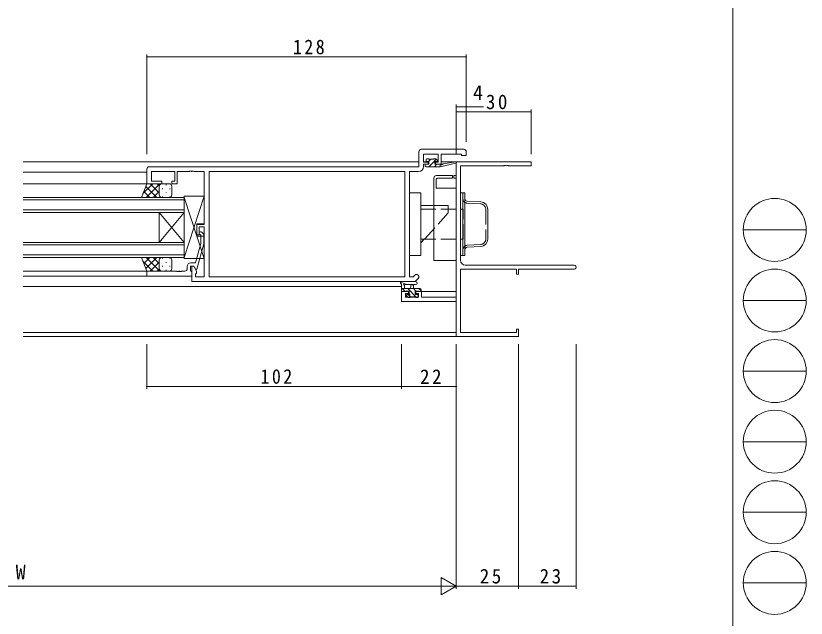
# Model space of a CAD drawing. Units: millimetres, scale not verified. Extents: x -841 to 292, y -594 to 212.
# Drawn here: x -24.2 to 292.5, y -430.4 to -189.1 of the extents above; entities that cross this region are included whole.
import ezdxf
from ezdxf.enums import TextEntityAlignment as Align

# ---------------------------------------------------------------- set-up
doc = ezdxf.new("R2010")
doc.units = ezdxf.units.MM
doc.header["$LTSCALE"] = 2
doc.linetypes.add('DASHED3', pattern=[4, 3, -1])
for name, color, linetype, lineweight in [('0-1_YKK_ZWAK', 7, 'Continuous', 9), ('0-3_YKK_11', 7, 'Continuous', 9), ('0-4_YKK_12', 2, 'Continuous', 9), ('0-5_YKK_13', 4, 'Continuous', 9), ('0-6_YKK_D', 6, 'Continuous', 9)]:
    doc.layers.add(name, color=color, linetype=linetype, lineweight=lineweight)
doc.styles.add('ＭＳ ゴシック', font='')
doc.styles.get('ＭＳ ゴシック').set_extended_font_data('MS Gothic')

msp = doc.modelspace()

# ---------------------------------------------------------------- linework, layer by layer
at = {"layer": '0-1_YKK_ZWAK'}
for p, q in [((263, 208.035), (263, -541.965)), ((267.252, -274.845), (292.452, -274.845)), ((267.252, -303.125), (292.452, -303.125)), ((267.252, -331.405), (292.452, -331.405)), ((267.252, -359.685), (292.452, -359.685)), ((267.252, -387.965), (292.452, -387.965)), ((267.252, -416.245), (292.452, -416.245))]:
    msp.add_line(p, q, dxfattribs=at)
for centre in [(279.852, -274.845), (279.852, -303.125), (279.852, -331.405), (279.852, -359.685), (279.852, -387.965), (279.852, -416.245)]:
    msp.add_circle(centre, 12.6, dxfattribs=at)
at = {"layer": '0-3_YKK_11'}
for p, q in [((137.24, -243.565), (137.24, -249.565)), ((155.24, -242.565), (138.24, -242.565)), ((156.24, -245.065), (156.24, -243.565)), ((139.17, -244.495), (145.04, -244.495)), ((139.17, -247.765), (139.17, -244.495)), ((145.04, -244.495), (145.04, -247.765)), ((146.24, -244.495), (154.31, -244.495)), ((146.24, -248.565), (146.24, -244.495)), ((154.31, -244.495), (154.31, -245.065)), ((154.31, -245.065), (156.24, -245.065)), ((137.24, -249.565), (29.24, -249.565)), ((140.94, -247.765), (139.17, -247.765)), ((139.17, -248.565), (140.94, -248.565)), ((139.17, -249.495), (139.17, -248.565)), ((140.94, -248.565), (140.94, -247.765)), ((143.94, -247.765), (143.94, -248.565)), ((145.04, -247.765), (143.94, -247.765)), ((143.94, -248.565), (146.24, -248.565)), ((152.24, -247.565), (152.24, -253.065)), ((182.24, -247.565), (152.24, -247.565)), ((153.87, -286.935), (153.87, -249.195)), ((153.87, -249.195), (171.282, -249.195)), ((28.24, -250.565), (28.24, -256.365)), ((30.17, -251.495), (39.44, -251.495)), ((30.17, -255.365), (30.17, -251.495)), ((39.44, -251.495), (39.44, -255.365)), ((40.44, -251.495), (45.282, -251.495)), ((40.44, -256.365), (40.44, -251.495)), ((45.282, -251.495), (45.465, -251.375)), ((45.465, -251.375), (46.015, -251.375)), ((46.015, -251.375), (46.198, -251.495)), ((46.198, -251.495), (46.282, -251.495)), ((46.282, -251.495), (46.465, -251.375)), ((46.465, -251.375), (47.015, -251.375)), ((47.015, -251.375), (47.198, -251.495)), ((47.198, -251.495), (51.24, -251.495)), ((51.24, -251.495), (51.24, -272.665)), ((131.61, -251.495), (53.17, -251.495)), ((53.17, -251.495), (53.17, -293.635)), ((131.61, -251.495), (53.17, -251.495)), ((131.61, -293.635), (131.61, -251.495)), ((133.54, -251.495), (137.17, -251.495)), ((133.54, -293.635), (133.54, -251.495)), ((28.24, -256.365), (34.24, -256.365)), ((34.24, -255.365), (30.17, -255.365)), ((34.24, -256.365), (34.24, -255.365)), ((38.24, -255.365), (38.24, -256.365)), ((39.44, -255.365), (38.24, -255.365)), ((38.24, -256.365), (40.44, -256.365)), ((152.24, -254.065), (152.24, -301.835)), ((48.24, -272.665), (48.24, -276.865)), ((51.24, -272.665), (48.24, -272.665)), ((49.24, -273.665), (51.24, -273.665)), ((49.24, -276.865), (49.24, -273.665)), ((51.24, -273.665), (51.24, -293.635)), ((48.24, -276.865), (49.24, -276.865)), ((49.84, -277.013), (49.416, -276.589)), ((49.84, -280.303), (49.84, -277.013)), ((50.264, -275.741), (51.04, -276.516)), ((51.04, -276.516), (51.04, -280.461)), ((47.76, -288.065), (49.84, -280.303)), ((51.04, -280.461), (48.333, -290.565)), ((45.94, -288.065), (47.76, -288.065)), ((28.24, -291.365), (40.282, -291.365)), ((28.24, -293.365), (28.24, -291.365)), ((40.282, -291.365), (40.465, -291.485)), ((41.015, -291.485), (41.198, -291.365)), ((41.198, -291.365), (41.282, -291.365)), ((41.282, -291.365), (41.465, -291.485)), ((42.015, -291.485), (42.198, -291.365)), ((42.198, -291.365), (43.44, -291.365)), ((44.44, -290.365), (44.44, -289.565)), ((45.74, -289.365), (45.74, -291.165)), ((47.04, -289.365), (45.74, -289.365)), ((45.74, -291.165), (45.94, -291.365)), ((45.94, -291.365), (46.24, -291.665)), ((46.24, -289.365), (46.24, -295.565)), ((47.04, -289.365), (46.24, -289.365)), ((48.17, -291.322), (47.04, -289.365)), ((47.733, -290.565), (47.04, -289.365)), ((48.333, -290.565), (47.733, -290.565)), ((48.17, -292.135), (48.17, -291.322)), ((153.87, -315.935), (153.87, -290.565)), ((153.87, -290.565), (176.34, -290.565)), ((199.425, -288.935), (155.87, -288.935)), ((177.24, -290.565), (199.425, -290.565)), ((46.24, -293.365), (28.24, -293.365)), ((40.465, -291.485), (41.015, -291.485)), ((41.465, -291.485), (42.015, -291.485)), ((46.24, -291.665), (46.24, -293.365)), ((47.74, -292.565), (48.17, -292.135)), ((47.74, -293.635), (47.74, -292.565)), ((51.24, -293.635), (47.74, -293.635)), ((53.17, -293.635), (131.61, -293.635)), ((134.941, -293.635), (133.54, -293.635)), ((135.593, -292.983), (134.941, -293.635)), ((135.74, -295.565), (136.957, -294.347)), ((46.24, -295.565), (135.74, -295.565)), ((130.24, -303.465), (152.24, -303.465)), ((152.24, -301.835), (138.34, -301.835)), ((152.24, -303.465), (152.24, -317.565)), ((176.34, -315.935), (153.87, -315.935)), ((177.24, -317.565), (177.24, -314.565)), ((152.24, -317.565), (177.24, -317.565))]:
    msp.add_line(p, q, dxfattribs=at)
for points in [[(171.282, -249.195), (171.465, -249.075), (172.015, -249.075), (172.198, -249.195), (172.282, -249.195), (172.465, -249.075), (173.015, -249.075), (173.198, -249.195), (182.24, -249.195), (182.24, -247.565)], [(152.24, -253.065), (151.24, -253.065), (151.24, -254.065), (152.24, -254.065)], [(176.34, -290.565), (176.34, -292.565), (177.24, -292.565), (177.24, -290.565)], [(138.34, -301.835), (138.34, -299.565), (136.04, -299.565), (136.04, -300.365), (137.14, -300.365), (137.14, -301.835), (131.87, -301.835), (131.87, -300.365), (133.04, -300.365), (133.04, -299.565), (130.24, -299.565), (130.24, -303.465)], [(177.24, -314.565), (176.34, -314.565), (176.34, -315.935)]]:
    msp.add_lwpolyline(points, dxfattribs=at)
for centre, radius, start, end in [((138.24, -243.565), 1, 90, 179.99998), ((155.24, -243.565), 1, 0, 89.99998), ((29.24, -250.565), 1, 90, 179.99998), ((137.17, -249.495), 2, 270, 359.99998), ((49.84, -276.165), 0.6, 44.99998, 225), ((45.94, -289.565), 1.5, 90, 179.99998), ((155.87, -286.935), 2, 180, 269.99998), ((43.44, -290.365), 1, 270, 359.99998), ((199.425, -289.75), 0.815, 269.99998, 90), ((136.275, -293.665), 0.965, 314.99998, 135)]:
    msp.add_arc(centre, radius, start, end, dxfattribs=at)
at = {"layer": '0-4_YKK_12'}
for p, q in [((137.24, -247.565), (-21.26, -247.565)), ((141.24, -247.565), (139.187, -247.565)), ((145.023, -247.565), (143.411, -247.565)), ((152.24, -247.565), (146.24, -247.565)), ((152.24, -317.565), (152.24, -247.565)), ((28.24, -251.765), (-21.26, -251.765)), ((-21.26, -256.365), (33.94, -256.365)), ((43.24, -261.865), (-21.26, -261.865)), ((43.24, -267.865), (43.24, -261.865)), ((-21.26, -262.865), (43.24, -262.865)), ((43.24, -266.865), (-21.26, -266.865)), ((-21.26, -267.865), (43.24, -267.865)), ((43.24, -279.865), (33.24, -267.865)), ((43.24, -267.865), (33.24, -279.865)), ((33.24, -267.865), (33.24, -279.865)), ((43.24, -267.865), (43.24, -279.865)), ((43.24, -279.865), (-21.26, -279.865)), ((-21.26, -280.865), (43.24, -280.865)), ((43.24, -285.865), (43.24, -279.865)), ((43.24, -284.865), (-21.26, -284.865)), ((-21.26, -285.865), (43.24, -285.865)), ((-21.26, -291.365), (28.24, -291.365)), ((46.24, -293.365), (-21.26, -293.365)), ((130.24, -297.565), (-21.26, -297.565)), ((137.84, -299.565), (152.24, -299.565)), ((152.24, -315.935), (-21.26, -315.935)), ((152.24, -317.565), (-21.26, -317.565))]:
    msp.add_line(p, q, dxfattribs=at)
at = {"layer": '0-5_YKK_13'}
for p, q in [((140.14, -247.165), (140.14, -246.665)), ((140.44, -246.365), (140.94, -246.365)), ((141.085, -247.465), (141.985, -246.565)), ((141.14, -246.565), (143.14, -246.565)), ((143.34, -246.365), (143.94, -246.365)), ((143.57, -247.225), (144.247, -246.548)), ((144.152, -246.453), (144.652, -246.953)), ((139.84, -249.265), (139.84, -248.865)), ((140.14, -248.565), (141.24, -248.565)), ((140.14, -249.565), (145.838, -249.565)), ((141.24, -247.465), (140.44, -247.465)), ((141.23, -249.565), (143.4, -247.394)), ((141.24, -248.565), (141.24, -247.465)), ((143.475, -249.565), (144.475, -248.565)), ((143.64, -247.926), (143.64, -248.565)), ((143.64, -248.565), (145.838, -248.565)), ((144.44, -247.465), (144.101, -247.465)), ((145.72, -249.565), (145.838, -249.447)), ((145.838, -249.565), (152.104, -248.157)), ((145.838, -248.565), (145.925, -248.551)), ((145.838, -249.565), (145.838, -248.565)), ((146.951, -248.385), (151.99, -247.569)), ((144.241, -253.064), (150.741, -253.064)), ((150.741, -253.064), (150.741, -254.064)), ((26.097, -261.865), (28.24, -256.365)), ((30.649, -256.365), (26.702, -260.311)), ((33.477, -256.365), (27.977, -261.865)), ((28.24, -256.365), (34.24, -256.365)), ((33.24, -260.022), (29.583, -256.365)), ((33.24, -257.193), (32.411, -256.365)), ((34.24, -256.365), (37.24, -256.365)), ((143.241, -287.064), (143.241, -254.064)), ((144.241, -254.564), (144.241, -258.064)), ((150.741, -254.064), (144.741, -254.064)), ((29.426, -261.865), (27.03, -259.469)), ((32.255, -261.865), (27.823, -257.434)), ((33.24, -259.43), (30.806, -261.865)), ((33.24, -260.865), (33.24, -257.365)), ((33.24, -257.365), (33.24, -260.865)), ((34.574, -258.483), (34.574, -258.283)), ((35.989, -256.868), (35.989, -256.668)), ((37.404, -258.483), (37.404, -258.283)), ((38.24, -260.865), (38.24, -257.365)), ((144.241, -258.064), (152.241, -258.064)), ((26.097, -261.865), (34.24, -261.865)), ((34.052, -261.447), (34.034, -261.465)), ((34.24, -261.865), (37.24, -261.865)), ((34.574, -261.465), (34.574, -261.313)), ((35.989, -259.898), (35.989, -259.698)), ((37.404, -261.451), (37.404, -261.313)), ((51.24, -261.365), (43.24, -285.865)), ((43.24, -261.365), (51.24, -261.365)), ((43.24, -286.365), (43.24, -261.365)), ((43.24, -261.865), (51.24, -286.365)), ((43.24, -285.865), (43.24, -261.865)), ((51.24, -261.365), (51.24, -272.365)), ((133.54, -260.064), (138.04, -260.064)), ((133.54, -260.064), (133.54, -285.064)), ((138.04, -260.064), (138.04, -285.064)), ((153.871, -260.064), (153.871, -285.064)), ((154.871, -260.064), (155.671, -260.064)), ((154.871, -285.064), (154.871, -260.064)), ((155.671, -285.064), (155.671, -260.064)), ((149.04, -265.065), (138.04, -265.065)), ((149.04, -266.564), (149.04, -265.065)), ((156.611, -263.319), (162.049, -263.643)), ((164.871, -266.637), (164.871, -278.492)), ((48.24, -272.365), (48.24, -277.365)), ((51.24, -272.365), (48.24, -272.365)), ((48.24, -277.365), (51.24, -277.365)), ((51.24, -277.365), (51.24, -286.365)), ((139.415, -278.564), (138.04, -280.065)), ((162.049, -281.486), (156.611, -281.81)), ((26.097, -285.865), (34.24, -285.865)), ((26.097, -285.865), (28.24, -291.365)), ((30.649, -291.365), (26.702, -287.419)), ((29.426, -285.865), (27.03, -288.26)), ((32.255, -285.865), (27.823, -290.296)), ((33.477, -291.365), (27.977, -285.865)), ((33.24, -287.708), (29.583, -291.365)), ((33.24, -288.299), (30.806, -285.865)), ((33.24, -286.865), (33.24, -290.365)), ((33.24, -290.365), (33.24, -287.265)), ((34.052, -286.283), (34.034, -286.265)), ((34.24, -285.865), (37.24, -285.865)), ((34.574, -286.265), (34.574, -286.416)), ((35.989, -287.831), (35.989, -288.031)), ((37.404, -286.278), (37.404, -286.416)), ((38.24, -286.865), (38.24, -290.365)), ((51.24, -286.365), (43.24, -286.365)), ((133.54, -285.064), (138.04, -285.064)), ((153.871, -285.064), (154.871, -285.064)), ((154.871, -285.064), (155.671, -285.064)), ((28.24, -291.365), (34.24, -291.365)), ((33.24, -290.536), (32.411, -291.365)), ((34.24, -291.365), (37.24, -291.365)), ((34.574, -289.246), (34.574, -289.446)), ((35.989, -290.861), (35.989, -291.061)), ((37.404, -289.246), (37.404, -289.446)), ((130.239, -299.265), (130.239, -296.584)), ((135.967, -295.565), (130.804, -295.565)), ((131.439, -297.184), (131.439, -298.365)), ((135.967, -296.765), (132.005, -296.768)), ((133.939, -298.365), (134.041, -297.22)), ((135.139, -298.365), (135.037, -297.22)), ((130.239, -298.365), (137.839, -298.365)), ((131.139, -299.565), (130.539, -299.565)), ((130.567, -298.365), (131.567, -299.365)), ((133.339, -299.365), (131.339, -299.365)), ((132.539, -300.765), (132.878, -300.765)), ((132.812, -298.365), (136.312, -301.865)), ((132.988, -300.786), (133.867, -301.665)), ((133.339, -300.304), (133.339, -299.365)), ((135.057, -298.365), (136.057, -299.365)), ((135.739, -299.365), (135.739, -300.765)), ((137.039, -299.365), (135.739, -299.365)), ((135.739, -300.765), (136.639, -300.765)), ((137.839, -299.565), (137.239, -299.565)), ((137.302, -298.365), (138.139, -299.201)), ((138.139, -298.665), (138.139, -299.265)), ((132.826, -301.777), (132.326, -301.277)), ((133.639, -301.865), (133.039, -301.865)), ((135.939, -301.665), (133.839, -301.665)), ((136.639, -301.865), (136.139, -301.865)), ((136.939, -301.065), (136.939, -301.565))]:
    msp.add_line(p, q, dxfattribs=at)
at = {"layer": '0-5_YKK_13', "linetype": 'DASHED3'}
for p, q in [((156.564, -264.118), (162.001, -264.441)), ((138.04, -266.564), (155.04, -266.564)), ((149.04, -268.064), (139.415, -278.564)), ((149.04, -268.064), (149.04, -266.564)), ((155.04, -278.564), (155.04, -266.564)), ((164.071, -266.637), (164.071, -278.492)), ((138.04, -278.564), (155.04, -278.564)), ((162.001, -280.688), (156.564, -281.011))]:
    msp.add_line(p, q, dxfattribs=at)
at = {"layer": '0-5_YKK_13'}
for points in [[(152.241, -258.064), (152.241, -287.064), (143.241, -287.064)], [(153.871, -260.064), (154.871, -260.064), (154.871, -285.064)]]:
    msp.add_lwpolyline(points, dxfattribs=at)
for centre, radius, start, end in [((140.44, -246.665), 0.3, 90, 180), ((140.94, -246.565), 0.2, 0, 90), ((143.34, -246.565), 0.2, 90, 180), ((143.94, -246.665), 0.3, 45, 90), ((144.44, -247.165), 0.3, 270, 45), ((140.14, -248.865), 0.3, 90, 180), ((140.14, -249.265), 0.3, 180, 270), ((140.44, -247.165), 0.3, 180, 270), ((143.64, -247.465), 0.25, 33.05573, 236.94426), ((143.34, -247.926), 0.3, 0, 56.94426), ((144.101, -247.165), 0.3, 213.05573, 270), ((145.973, -248.847), 0.3, 39.19753, 99.19753), ((146.438, -248.468), 0.3, 219.19753, 339.19753), ((146.999, -248.681), 0.3, 99.19753, 159.19753), ((152.038, -247.865), 0.3, 282.65862, 99.19753), ((144.241, -254.064), 1, 90, 180), ((34.24, -257.365), 1, 90, 180), ((37.24, -257.365), 1, 0, 90), ((144.741, -254.564), 0.5, 90, 180), ((34.24, -260.865), 1, 180, 270), ((37.24, -260.865), 1, 270, 0), ((156.671, -262.321), 1, 180, 266.59355), ((161.871, -266.637), 3, 0, 86.59355), ((161.871, -278.492), 3, 273.40643, 0), ((156.671, -282.808), 1, 93.40643, 180), ((34.24, -286.865), 1, 90, 180), ((37.24, -286.865), 1, 0, 90), ((34.24, -290.365), 1, 180, 270), ((37.24, -290.365), 1, 270, 0), ((130.239, -296.065), 0.3, 79.47121, 239.99998), ((129.939, -296.584), 0.3, 0, 60), ((130.348, -295.475), 0.3, 259.47121, 319.47121), ((130.804, -295.865), 0.3, 90, 139.47121), ((131.439, -296.665), 0.3, 19.18974, 239.99998), ((131.139, -297.184), 0.3, 0, 60), ((132.005, -296.468), 0.3, 199.18974, 270.04022), ((134.539, -297.265), 0.5, 5.09206, 174.90793), ((135.966, -296.165), 0.6, 270.04022, 90.04022), ((130.539, -299.265), 0.3, 180, 270), ((131.139, -299.365), 0.2, 270, 0), ((132.539, -301.065), 0.3, 90, 225), ((132.878, -301.065), 0.3, 33.05573, 90), ((133.339, -300.765), 0.25, 213.05573, 56.94426), ((133.639, -300.304), 0.3, 180, 236.94426), ((136.639, -301.065), 0.3, 0, 90), ((137.239, -299.365), 0.2, 180, 270), ((137.839, -298.665), 0.3, 0, 90), ((137.839, -299.265), 0.3, 270, 0), ((133.039, -301.565), 0.3, 225, 270), ((133.639, -301.665), 0.2, 270, 0), ((136.139, -301.665), 0.2, 180, 270), ((136.639, -301.565), 0.3, 270, 0)]:
    msp.add_arc(centre, radius, start, end, dxfattribs=at)
at = {"layer": '0-5_YKK_13', "linetype": 'DASHED3'}
for centre, radius, start, end in [((156.671, -262.321), 1.8, 180, 266.59355), ((161.871, -266.637), 2.2, 0, 86.59355), ((161.871, -278.492), 2.2, 273.40643, 0), ((156.671, -282.808), 1.8, 93.40643, 180)]:
    msp.add_arc(centre, radius, start, end, dxfattribs=at)
at = {"layer": '0-6_YKK_D'}
for p, q in [((28.24, -244.565), (28.24, -204.565)), ((28.24, -205.565), (156.24, -205.565)), ((156.24, -239.014), (156.24, -204.565)), ((152.24, -239.565), (152.24, -224.565)), ((156.24, -239.565), (156.24, -224.565)), ((152.24, -225.565), (156.24, -225.565)), ((152.24, -244.565), (152.24, -226.565)), ((152.24, -227.565), (182.24, -227.565)), ((156.24, -225.565), (163.14, -225.565)), ((182.24, -244.565), (182.24, -226.565)), ((28.24, -320.565), (28.24, -338.565)), ((130.24, -320.565), (130.24, -338.565)), ((130.24, -320.565), (130.24, -338.565)), ((152.24, -320.565), (152.24, -418.565)), ((152.24, -320.565), (152.24, -418.565)), ((152.24, -320.565), (152.24, -338.565)), ((177.24, -320.565), (177.24, -418.565)), ((177.24, -320.565), (177.24, -418.565)), ((200.24, -320.565), (200.24, -418.565)), ((28.24, -337.565), (130.24, -337.565)), ((152.24, -337.565), (130.24, -337.565)), ((-190.76, -417.565), (145.24, -417.565)), ((152.24, -417.565), (140.116, -417.565)), ((152.24, -417.565), (146.178, -421.065)), ((152.24, -417.565), (177.24, -417.565)), ((177.24, -417.565), (200.24, -417.565))]:
    msp.add_line(p, q, dxfattribs=at)
msp.add_lwpolyline([(152.24, -417.565), (146.178, -414.065), (146.178, -421.065)], dxfattribs=at)
for centre, start, end in [((28.24, -205.565), 0, 180), ((28.24, -205.565), 180, 0), ((156.24, -205.565), 0, 180), ((156.24, -205.565), 180, 0), ((152.24, -225.565), 0, 180), ((152.24, -225.565), 180, 0), ((152.24, -227.565), 0, 180), ((152.24, -227.565), 180, 0), ((156.24, -225.565), 0, 180), ((156.24, -225.565), 180, 0), ((182.24, -227.565), 0, 180), ((182.24, -227.565), 180, 0), ((28.24, -337.565), 0, 180), ((28.24, -337.565), 180, 0), ((130.24, -337.565), 0, 180), ((130.24, -337.565), 0, 180), ((130.24, -337.565), 180, 0), ((130.24, -337.565), 180, 0), ((152.24, -337.565), 0, 180), ((152.24, -337.565), 180, 0), ((177.24, -417.565), 0, 180), ((177.24, -417.565), 0, 180), ((177.24, -417.565), 180, 0), ((177.24, -417.565), 180, 0), ((200.24, -417.565), 0, 180), ((200.24, -417.565), 180, 0)]:
    msp.add_arc(centre, 0.106, start, end, dxfattribs=at)

# ---------------------------------------------------------------- texts
at = {"layer": '0-6_YKK_D', "color": 7, "style": 'ＭＳ ゴシック'}
for s, p in [('4', (158.94, -224.565)), ('W', (-24.295, -416.565))]:
    msp.add_text(s, height=5.865, dxfattribs=at).set_placement(p, align=Align.BOTTOM_LEFT)
at = {"layer": '0-6_YKK_D', "color": 7, "char_height": 5.865, "attachment_point": 7, "style": 'ＭＳ ゴシック'}
for s, insert in [('\\T1.27;\\W0.9;128', (86.8, -204.565)), ('\\T1.27;\\W0.95;30', (164.109, -226.565)), ('\\T1.27;\\W0.9;102', (73.8, -336.565)), ('\\T1.27;\\W0.95;22', (137.72, -336.565)), ('\\T1.27;\\W0.95;25', (161.658, -416.565)), ('\\T1.27;\\W0.95;23', (185.658, -416.565))]:
    msp.add_mtext(s, dxfattribs=dict(at, insert=insert))

doc.saveas('drawing.dxf')
